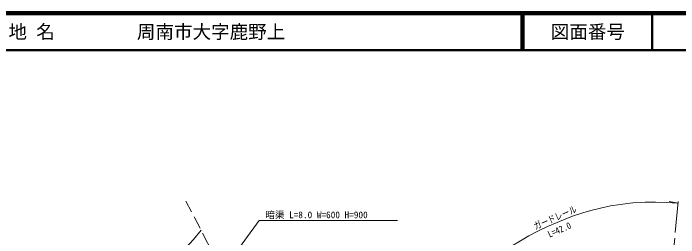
# Model space of a CAD drawing. Units: millimetres, scale not verified. Extents: x 40000 to 680000, y 20000 to 380000.
# Drawn here: x 371698 to 551120, y 319367 to 380000 of the extents above; entities that cross this region are included whole.
import ezdxf
from ezdxf.enums import TextEntityAlignment as Align

# ---------------------------------------------------------------- set-up
doc = ezdxf.new("R2010")
doc.units = ezdxf.units.MM
doc.header["$LTSCALE"] = 1000
doc.linetypes.add('CHAIN', pattern=[18.5, 12, -1.5, 3.5, -1.5])
for name, color, linetype, lineweight in [('M-BGD', 7, 'Continuous', 13), ('M-BMK', 2, 'CHAIN', 13), ('M-STR-HTXT', 7, 'Continuous', 13), ('M-TTL', 2, 'Continuous', 140), ('M-TTL-LINE', 7, 'Continuous', 50)]:
    doc.layers.add(name, color=color, linetype=linetype, lineweight=lineweight)
doc.layers.add('M-TTL-TXT', color=7, linetype='Continuous')
doc.styles.add('ＭＳ ゴシック', font='')
doc.styles.get('ＭＳ ゴシック').set_extended_font_data('MS Gothic')

msp = doc.modelspace()

# ---------------------------------------------------------------- linework, layer by layer
at = {"layer": 'M-BGD'}
msp.add_lwpolyline([(414221, 312450), (418132, 316559), (420266, 318872), (422319, 321379)], dxfattribs=at)
at = {"layer": 'M-BMK'}
for p, q in [((436849, 293539), (418214, 329244)), ((545032, 265516), (550996, 329121))]:
    msp.add_line(p, q, dxfattribs=at)
at = {"layer": 'M-STR-HTXT'}
msp.add_line((550954, 328681), (548546, 329157), dxfattribs=at)
for points in [[(495247, 310240), (503214, 315120), (506081, 317075), (508435, 318520), (510706, 319837), (513328, 321266), (515712, 322368), (518365, 323500), (520667, 324504), (522783, 325279), (525241, 326083), (527402, 326753), (530061, 327384), (532758, 327980), (535350, 328337), (538718, 328769), (542047, 328993), (544908, 328978), (547740, 328859), (550954, 328681)], [(426379, 308039), (438025, 324034), (475307, 324034)]]:
    msp.add_lwpolyline(points, dxfattribs=at)
at = {"layer": 'M-TTL'}
msp.add_line((680000, 380000), (40000, 380000), dxfattribs=at)
at = {"layer": 'M-TTL-LINE'}
for p, q in [((508747, 380000), (508747, 370000)), ((509247, 380000), (509247, 370000)), ((543997, 380000), (543997, 370000)), ((40000, 370000), (680000, 370000))]:
    msp.add_line(p, q, dxfattribs=at)

# ---------------------------------------------------------------- texts
at = {"layer": 'M-STR-HTXT', "style": 'ＭＳ ゴシック'}
msp.add_text('暗渠 L=8.0 W=600 H=900', height=1833, dxfattribs=at).set_placement((439685, 324087), align=Align.BOTTOM_LEFT)
at = {"layer": 'M-STR-HTXT', "style": 'ＭＳ ゴシック', "width": 0.8}
for s, p in [('ガードレール', (518385, 323453)), ('L=42.0', (519520, 320180))]:
    msp.add_text(s, height=1833, rotation=23.562, dxfattribs=at).set_placement(p, align=Align.BOTTOM_CENTER)
at = {"layer": 'M-TTL-TXT', "style": 'ＭＳ ゴシック'}
for s, p in [('地 名', (370380, 375000)), ('周南市大字鹿野上', (405024, 375000))]:
    msp.add_text(s, height=3666, dxfattribs=at).set_placement(p, align=Align.MIDDLE_LEFT)
msp.add_text('図面番号', height=3666, dxfattribs=at).set_placement((526622, 375000), align=Align.MIDDLE_CENTER)

doc.saveas('drawing.dxf')
